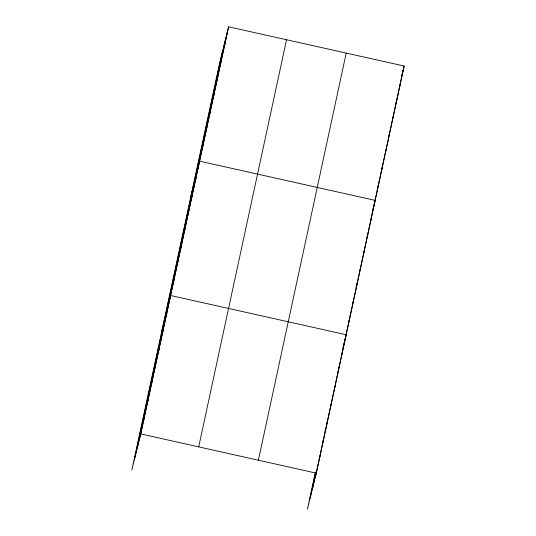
<?xml version="1.0" encoding="UTF-8"?>
<svg xmlns="http://www.w3.org/2000/svg" width="536" height="536" viewBox="0 0 536 536"><rect width="100%" height="100%" fill="white"/><g stroke="black" fill="none" stroke-linecap="round" stroke-linejoin="round"><path stroke-width="0.8" d="M134.502 459.252L222.34 52.119M137.236 448.203L225.073 41.071M139.889 437.483L227.726 30.351M228.604 26.8L219.686 62.839L131.849 469.972L140.767 433.932L228.604 26.8L404.151 66.029L316.314 473.161L307.396 509.2L315.369 472.236M198.695 446.877L286.539 39.744M258.385 460.216L346.223 53.084M310.049 498.48L315.65 472.524M312.783 487.432L316.173 471.7M324.997 430.803L325.339 429.229M328.226 415.856L328.561 414.288M338.404 368.668L338.745 367.093M356.105 286.626L356.795 283.43M315.436 476.712L334.102 390.195M334.27 389.404L337.834 372.888M338.002 372.105L345.298 338.283L342.839 348.239M345.472 337.486L359.797 271.109M359.964 270.305L374.289 203.928L372.205 212.357M374.463 203.131L384.989 154.348M388.955 135.95L399.481 87.167M403.273 69.573L399.648 86.37L400.533 82.819M224.102 47.141L224.979 43.597M220.484 63.938L221.361 60.387M216.859 80.735L217.737 77.184M213.234 97.525L214.112 93.974M209.61 114.322L210.487 110.771M205.985 131.112L206.863 127.568M202.367 147.909L203.245 144.358M190.702 197.194L199.62 161.155L375.167 200.377L374.463 203.218M195.117 181.496L195.995 177.952M191.493 198.293L192.37 194.742M187.868 215.083L188.746 211.539M184.243 231.88L185.128 228.329M180.625 248.677L181.503 245.126M177.001 265.467L177.878 261.923M173.376 282.264L174.254 278.713M161.711 331.55L170.629 295.51L346.176 334.732L345.479 337.573M166.019 316.361L166.897 312.81M162.287 333.667L163.165 330.116M158.556 350.966L159.433 347.422M154.817 368.272L155.701 364.721M151.085 385.572L151.963 382.027M147.353 402.878L148.231 399.327M143.621 420.184L144.499 416.633M401.759 75.703L404.151 66.029M396.03 103.16L396.908 99.616M392.406 119.957L393.283 116.406M389.659 133.203L385.156 153.544L386.034 150M381.532 170.341L382.416 166.79M377.913 187.138L378.791 183.587M370.664 220.725L371.542 217.174M367.039 237.515L367.917 233.971M363.415 254.312L364.299 250.761M359.971 270.399L360.674 267.558M356.172 287.899L357.05 284.355M352.547 304.696L353.425 301.145M348.923 321.486L349.8 317.942M341.566 355.589L342.444 352.038M338.008 372.178L338.712 369.344M334.276 389.484L334.98 386.644M330.37 407.494L331.248 403.95M326.632 424.8L327.516 421.249M322.9 442.106L323.778 438.555M319.168 459.406L320.046 455.855M140.767 433.932L316.314 473.161"/></g></svg>
